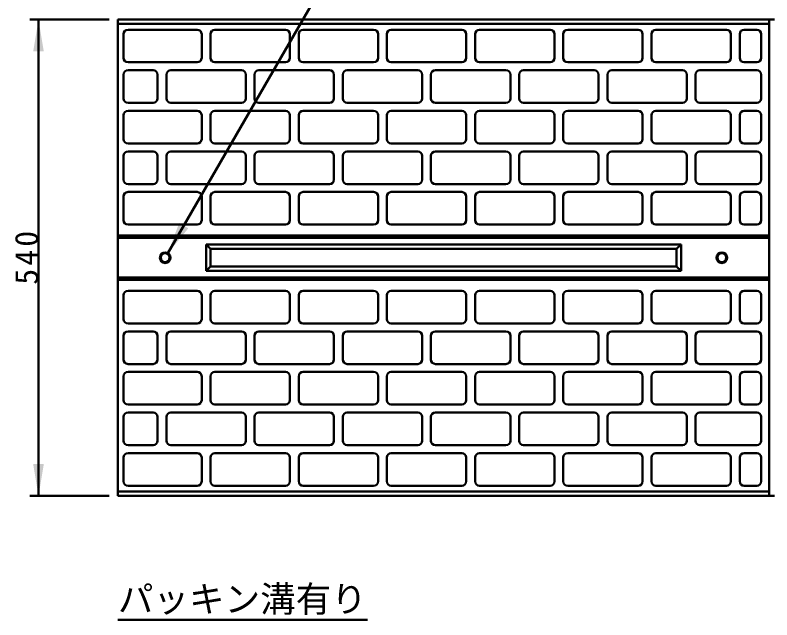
# Model space of a CAD drawing. Units: millimetres, scale not verified. Extents: x -2102 to 2102, y -1485 to 1485.
# Drawn here: x -283 to 575, y 342 to 1028 of the extents above; entities that cross this region are included whole.
import ezdxf
from ezdxf.enums import TextEntityAlignment as Align

# ---------------------------------------------------------------- set-up
doc = ezdxf.new("R2010")
doc.units = ezdxf.units.MM
doc.header["$LTSCALE"] = 5
doc.layers.add('0-0_V-nasSTD', color=7, linetype='Continuous', lineweight=35)
doc.layers.add('0-1_0', color=7, linetype='Continuous', lineweight=50)
doc.styles.add('ＭＳ ゴシック', font='')
doc.styles.get('ＭＳ ゴシック').set_extended_font_data('MS Gothic')

msp = doc.modelspace()

# ---------------------------------------------------------------- linework, layer by layer
at = {"layer": '0-0_V-nasSTD', "lineweight": 50}
for p, q in [((572, 777.887), (-166.5, 777.887)), ((572, 775.387), (-166.5, 775.387)), ((472, 767.887), (-66.5, 767.887)), ((-66.5, 767.887), (-66.5, 737.887)), ((-61.5, 762.887), (-66.5, 767.887)), ((467, 762.887), (472, 767.887)), ((472, 767.887), (472, 737.887)), ((467, 762.887), (-61.5, 762.887)), ((-61.5, 762.887), (-61.5, 742.887)), ((467, 762.887), (467, 742.887)), ((-61.5, 742.887), (-66.5, 737.887)), ((472, 737.887), (-66.5, 737.887)), ((467, 742.887), (-61.5, 742.887)), ((467, 742.887), (472, 737.887)), ((572, 730.387), (-166.5, 730.387)), ((572, 727.887), (-166.5, 727.887))]:
    msp.add_line(p, q, dxfattribs=at)
for centre, radius in [((-112.8, 752.887), 6), ((-112.8, 752.887), 5), ((518.3, 752.887), 6), ((518.3, 752.887), 5)]:
    msp.add_circle(centre, radius, dxfattribs=at)
at = {"layer": '0-0_V-nasSTD'}
for points in [[(-262.5, 986.887), (-256.5, 1022.887), (-250.5, 986.887)], [(-109.8, 758.083), (-96.996, 792.26), (-86.604, 786.26)], [(-262.5, 518.887), (-256.5, 482.887), (-250.5, 518.887)]]:
    msp.add_solid(points, dxfattribs=at)
at = {"layer": '0-1_0'}
for p, q in [((-109.8, 758.083), (65.2, 1061.192)), ((-176.5, 1022.887), (-266.5, 1022.887)), ((-256.5, 482.887), (-256.5, 1022.887)), ((-166.5, 1022.887), (-166.5, 482.887)), ((572, 1022.887), (-166.5, 1022.887)), ((572, 1022.887), (578, 1022.887)), ((572, 1022.887), (572, 482.887)), ((578, 1022.887), (572, 1022.887)), ((-166.5, 1017.887), (572, 1017.887)), ((-160, 979.387), (-160, 1006.387)), ((-155, 1011.387), (-76.5, 1011.387)), ((-71.5, 1006.387), (-71.5, 979.387)), ((-61.5, 979.387), (-61.5, 1006.387)), ((-56.5, 1011.387), (23.5, 1011.387)), ((28.5, 1006.387), (28.5, 979.387)), ((38.5, 979.387), (38.5, 1006.387)), ((43.5, 1011.387), (123.5, 1011.387)), ((128.5, 1006.387), (128.5, 979.387)), ((138.5, 979.387), (138.5, 1006.387)), ((143.5, 1011.387), (223.5, 1011.387)), ((228.5, 1006.387), (228.5, 979.387)), ((238.5, 979.387), (238.5, 1006.387)), ((243.5, 1011.387), (323.5, 1011.387)), ((328.5, 1006.387), (328.5, 979.387)), ((338.5, 979.387), (338.5, 1006.387)), ((343.5, 1011.387), (423.5, 1011.387)), ((428.5, 1006.387), (428.5, 979.387)), ((438.5, 979.387), (438.5, 1006.387)), ((443.5, 1011.387), (523.5, 1011.387)), ((528.5, 1006.387), (528.5, 979.387)), ((538.5, 979.387), (538.5, 1006.387)), ((543.5, 1011.387), (558, 1011.387)), ((563, 1006.387), (563, 979.387)), ((-76.5, 974.387), (-155, 974.387)), ((23.5, 974.387), (-56.5, 974.387)), ((123.5, 974.387), (43.5, 974.387)), ((223.5, 974.387), (143.5, 974.387)), ((323.5, 974.387), (243.5, 974.387)), ((423.5, 974.387), (343.5, 974.387)), ((523.5, 974.387), (443.5, 974.387)), ((558, 974.387), (543.5, 974.387)), ((-155, 965.387), (-126.5, 965.387)), ((-106.5, 965.387), (-26.5, 965.387)), ((-6.5, 965.387), (73.5, 965.387)), ((93.5, 965.387), (173.5, 965.387)), ((193.5, 965.387), (273.5, 965.387)), ((293.5, 965.387), (373.5, 965.387)), ((393.5, 965.387), (473.5, 965.387)), ((493.5, 965.387), (558, 965.387)), ((-160, 933.387), (-160, 960.387)), ((-121.5, 960.387), (-121.5, 933.387)), ((-111.5, 933.387), (-111.5, 960.387)), ((-21.5, 960.387), (-21.5, 933.387)), ((-11.5, 933.387), (-11.5, 960.387)), ((78.5, 960.387), (78.5, 933.387)), ((88.5, 933.387), (88.5, 960.387)), ((178.5, 960.387), (178.5, 933.387)), ((188.5, 933.387), (188.5, 960.387)), ((278.5, 960.387), (278.5, 933.387)), ((288.5, 933.387), (288.5, 960.387)), ((378.5, 960.387), (378.5, 933.387)), ((388.5, 933.387), (388.5, 960.387)), ((478.5, 960.387), (478.5, 933.387)), ((488.5, 933.387), (488.5, 960.387)), ((563, 960.387), (563, 933.387)), ((-126.5, 928.387), (-155, 928.387)), ((-26.5, 928.387), (-106.5, 928.387)), ((73.5, 928.387), (-6.5, 928.387)), ((173.5, 928.387), (93.5, 928.387)), ((273.5, 928.387), (193.5, 928.387)), ((373.5, 928.387), (293.5, 928.387)), ((473.5, 928.387), (393.5, 928.387)), ((558, 928.387), (493.5, 928.387)), ((-155, 919.387), (-76.5, 919.387)), ((-56.5, 919.387), (23.5, 919.387)), ((43.5, 919.387), (123.5, 919.387)), ((143.5, 919.387), (223.5, 919.387)), ((243.5, 919.387), (323.5, 919.387)), ((343.5, 919.387), (423.5, 919.387)), ((443.5, 919.387), (523.5, 919.387)), ((543.5, 919.387), (558, 919.387)), ((-160, 887.387), (-160, 914.387)), ((-71.5, 914.387), (-71.5, 887.387)), ((-61.5, 887.387), (-61.5, 914.387)), ((28.5, 914.387), (28.5, 887.387)), ((38.5, 887.387), (38.5, 914.387)), ((128.5, 914.387), (128.5, 887.387)), ((138.5, 887.387), (138.5, 914.387)), ((228.5, 914.387), (228.5, 887.387)), ((238.5, 887.387), (238.5, 914.387)), ((328.5, 914.387), (328.5, 887.387)), ((338.5, 887.387), (338.5, 914.387)), ((428.5, 914.387), (428.5, 887.387)), ((438.5, 887.387), (438.5, 914.387)), ((528.5, 914.387), (528.5, 887.387)), ((538.5, 887.387), (538.5, 914.387)), ((563, 914.387), (563, 887.387)), ((-76.5, 882.387), (-155, 882.387)), ((23.5, 882.387), (-56.5, 882.387)), ((123.5, 882.387), (43.5, 882.387)), ((223.5, 882.387), (143.5, 882.387)), ((323.5, 882.387), (243.5, 882.387)), ((423.5, 882.387), (343.5, 882.387)), ((523.5, 882.387), (443.5, 882.387)), ((558, 882.387), (543.5, 882.387)), ((-160, 841.387), (-160, 868.387)), ((-155, 873.387), (-126.5, 873.387)), ((-121.5, 868.387), (-121.5, 841.387)), ((-111.5, 841.387), (-111.5, 868.387)), ((-106.5, 873.387), (-26.5, 873.387)), ((-21.5, 868.387), (-21.5, 841.387)), ((-11.5, 841.387), (-11.5, 868.387)), ((-6.5, 873.387), (73.5, 873.387)), ((78.5, 868.387), (78.5, 841.387)), ((88.5, 841.387), (88.5, 868.387)), ((93.5, 873.387), (173.5, 873.387)), ((178.5, 868.387), (178.5, 841.387)), ((188.5, 841.387), (188.5, 868.387)), ((193.5, 873.387), (273.5, 873.387)), ((278.5, 868.387), (278.5, 841.387)), ((288.5, 841.387), (288.5, 868.387)), ((293.5, 873.387), (373.5, 873.387)), ((378.5, 868.387), (378.5, 841.387)), ((388.5, 841.387), (388.5, 868.387)), ((393.5, 873.387), (473.5, 873.387)), ((478.5, 868.387), (478.5, 841.387)), ((488.5, 841.387), (488.5, 868.387)), ((493.5, 873.387), (558, 873.387)), ((563, 868.387), (563, 841.387)), ((-126.5, 836.387), (-155, 836.387)), ((-26.5, 836.387), (-106.5, 836.387)), ((73.5, 836.387), (-6.5, 836.387)), ((173.5, 836.387), (93.5, 836.387)), ((273.5, 836.387), (193.5, 836.387)), ((373.5, 836.387), (293.5, 836.387)), ((473.5, 836.387), (393.5, 836.387)), ((558, 836.387), (493.5, 836.387)), ((-76.5, 827.387), (-155, 827.387)), ((23.5, 827.387), (-56.5, 827.387)), ((123.5, 827.387), (43.5, 827.387)), ((223.5, 827.387), (143.5, 827.387)), ((323.5, 827.387), (243.5, 827.387)), ((423.5, 827.387), (343.5, 827.387)), ((523.5, 827.387), (443.5, 827.387)), ((558, 827.387), (543.5, 827.387)), ((-160, 822.387), (-160, 795.387)), ((-71.5, 795.387), (-71.5, 822.387)), ((-61.5, 822.387), (-61.5, 795.387)), ((28.5, 795.387), (28.5, 822.387)), ((38.5, 822.387), (38.5, 795.387)), ((128.5, 795.387), (128.5, 822.387)), ((138.5, 822.387), (138.5, 795.387)), ((228.5, 795.387), (228.5, 822.387)), ((238.5, 822.387), (238.5, 795.387)), ((328.5, 795.387), (328.5, 822.387)), ((338.5, 822.387), (338.5, 795.387)), ((428.5, 795.387), (428.5, 822.387)), ((438.5, 822.387), (438.5, 795.387)), ((528.5, 795.387), (528.5, 822.387)), ((538.5, 822.387), (538.5, 795.387)), ((563, 795.387), (563, 822.387)), ((-155, 790.387), (-76.5, 790.387)), ((-56.5, 790.387), (23.5, 790.387)), ((43.5, 790.387), (123.5, 790.387)), ((143.5, 790.387), (223.5, 790.387)), ((243.5, 790.387), (323.5, 790.387)), ((343.5, 790.387), (423.5, 790.387)), ((443.5, 790.387), (523.5, 790.387)), ((543.5, 790.387), (558, 790.387)), ((-155, 715.387), (-76.5, 715.387)), ((-56.5, 715.387), (23.5, 715.387)), ((43.5, 715.387), (123.5, 715.387)), ((143.5, 715.387), (223.5, 715.387)), ((243.5, 715.387), (323.5, 715.387)), ((343.5, 715.387), (423.5, 715.387)), ((443.5, 715.387), (523.5, 715.387)), ((543.5, 715.387), (558, 715.387)), ((-160, 683.387), (-160, 710.387)), ((-71.5, 710.387), (-71.5, 683.387)), ((-61.5, 683.387), (-61.5, 710.387)), ((28.5, 710.387), (28.5, 683.387)), ((38.5, 683.387), (38.5, 710.387)), ((128.5, 710.387), (128.5, 683.387)), ((138.5, 683.387), (138.5, 710.387)), ((228.5, 710.387), (228.5, 683.387)), ((238.5, 683.387), (238.5, 710.387)), ((328.5, 710.387), (328.5, 683.387)), ((338.5, 683.387), (338.5, 710.387)), ((428.5, 710.387), (428.5, 683.387)), ((438.5, 683.387), (438.5, 710.387)), ((528.5, 710.387), (528.5, 683.387)), ((538.5, 683.387), (538.5, 710.387)), ((563, 710.387), (563, 683.387)), ((-76.5, 678.387), (-155, 678.387)), ((23.5, 678.387), (-56.5, 678.387)), ((123.5, 678.387), (43.5, 678.387)), ((223.5, 678.387), (143.5, 678.387)), ((323.5, 678.387), (243.5, 678.387)), ((423.5, 678.387), (343.5, 678.387)), ((523.5, 678.387), (443.5, 678.387)), ((558, 678.387), (543.5, 678.387)), ((-126.5, 669.387), (-155, 669.387)), ((-26.5, 669.387), (-106.5, 669.387)), ((73.5, 669.387), (-6.5, 669.387)), ((173.5, 669.387), (93.5, 669.387)), ((273.5, 669.387), (193.5, 669.387)), ((373.5, 669.387), (293.5, 669.387)), ((473.5, 669.387), (393.5, 669.387)), ((558, 669.387), (493.5, 669.387)), ((-160, 664.387), (-160, 637.387)), ((-121.5, 637.387), (-121.5, 664.387)), ((-111.5, 664.387), (-111.5, 637.387)), ((-21.5, 637.387), (-21.5, 664.387)), ((-11.5, 664.387), (-11.5, 637.387)), ((78.5, 637.387), (78.5, 664.387)), ((88.5, 664.387), (88.5, 637.387)), ((178.5, 637.387), (178.5, 664.387)), ((188.5, 664.387), (188.5, 637.387)), ((278.5, 637.387), (278.5, 664.387)), ((288.5, 664.387), (288.5, 637.387)), ((378.5, 637.387), (378.5, 664.387)), ((388.5, 664.387), (388.5, 637.387)), ((478.5, 637.387), (478.5, 664.387)), ((488.5, 664.387), (488.5, 637.387)), ((563, 637.387), (563, 664.387)), ((-155, 632.387), (-126.5, 632.387)), ((-106.5, 632.387), (-26.5, 632.387)), ((-6.5, 632.387), (73.5, 632.387)), ((93.5, 632.387), (173.5, 632.387)), ((193.5, 632.387), (273.5, 632.387)), ((293.5, 632.387), (373.5, 632.387)), ((393.5, 632.387), (473.5, 632.387)), ((493.5, 632.387), (558, 632.387)), ((-160, 618.387), (-160, 591.387)), ((-76.5, 623.387), (-155, 623.387)), ((-71.5, 591.387), (-71.5, 618.387)), ((-61.5, 618.387), (-61.5, 591.387)), ((23.5, 623.387), (-56.5, 623.387)), ((28.5, 591.387), (28.5, 618.387)), ((38.5, 618.387), (38.5, 591.387)), ((123.5, 623.387), (43.5, 623.387)), ((128.5, 591.387), (128.5, 618.387)), ((138.5, 618.387), (138.5, 591.387)), ((223.5, 623.387), (143.5, 623.387)), ((228.5, 591.387), (228.5, 618.387)), ((238.5, 618.387), (238.5, 591.387)), ((323.5, 623.387), (243.5, 623.387)), ((328.5, 591.387), (328.5, 618.387)), ((338.5, 618.387), (338.5, 591.387)), ((423.5, 623.387), (343.5, 623.387)), ((428.5, 591.387), (428.5, 618.387)), ((438.5, 618.387), (438.5, 591.387)), ((523.5, 623.387), (443.5, 623.387)), ((528.5, 591.387), (528.5, 618.387)), ((538.5, 618.387), (538.5, 591.387)), ((558, 623.387), (543.5, 623.387)), ((563, 591.387), (563, 618.387)), ((-155, 586.387), (-76.5, 586.387)), ((-56.5, 586.387), (23.5, 586.387)), ((43.5, 586.387), (123.5, 586.387)), ((143.5, 586.387), (223.5, 586.387)), ((243.5, 586.387), (323.5, 586.387)), ((343.5, 586.387), (423.5, 586.387)), ((443.5, 586.387), (523.5, 586.387)), ((543.5, 586.387), (558, 586.387)), ((-126.5, 577.387), (-155, 577.387)), ((-26.5, 577.387), (-106.5, 577.387)), ((73.5, 577.387), (-6.5, 577.387)), ((173.5, 577.387), (93.5, 577.387)), ((273.5, 577.387), (193.5, 577.387)), ((373.5, 577.387), (293.5, 577.387)), ((473.5, 577.387), (393.5, 577.387)), ((558, 577.387), (493.5, 577.387)), ((-160, 572.387), (-160, 545.387)), ((-121.5, 545.387), (-121.5, 572.387)), ((-111.5, 572.387), (-111.5, 545.387)), ((-21.5, 545.387), (-21.5, 572.387)), ((-11.5, 572.387), (-11.5, 545.387)), ((78.5, 545.387), (78.5, 572.387)), ((88.5, 572.387), (88.5, 545.387)), ((178.5, 545.387), (178.5, 572.387)), ((188.5, 572.387), (188.5, 545.387)), ((278.5, 545.387), (278.5, 572.387)), ((288.5, 572.387), (288.5, 545.387)), ((378.5, 545.387), (378.5, 572.387)), ((388.5, 572.387), (388.5, 545.387)), ((478.5, 545.387), (478.5, 572.387)), ((488.5, 572.387), (488.5, 545.387)), ((563, 545.387), (563, 572.387)), ((-155, 540.387), (-126.5, 540.387)), ((-106.5, 540.387), (-26.5, 540.387)), ((-6.5, 540.387), (73.5, 540.387)), ((93.5, 540.387), (173.5, 540.387)), ((193.5, 540.387), (273.5, 540.387)), ((293.5, 540.387), (373.5, 540.387)), ((393.5, 540.387), (473.5, 540.387)), ((493.5, 540.387), (558, 540.387)), ((-160, 526.387), (-160, 499.387)), ((-76.5, 531.387), (-155, 531.387)), ((-71.5, 499.387), (-71.5, 526.387)), ((-61.5, 526.387), (-61.5, 499.387)), ((23.5, 531.387), (-56.5, 531.387)), ((28.5, 499.387), (28.5, 526.387)), ((38.5, 526.387), (38.5, 499.387)), ((123.5, 531.387), (43.5, 531.387)), ((128.5, 499.387), (128.5, 526.387)), ((138.5, 526.387), (138.5, 499.387)), ((223.5, 531.387), (143.5, 531.387)), ((228.5, 499.387), (228.5, 526.387)), ((238.5, 526.387), (238.5, 499.387)), ((323.5, 531.387), (243.5, 531.387)), ((328.5, 499.387), (328.5, 526.387)), ((338.5, 526.387), (338.5, 499.387)), ((423.5, 531.387), (343.5, 531.387)), ((428.5, 499.387), (428.5, 526.387)), ((438.5, 526.387), (438.5, 499.387)), ((523.5, 531.387), (443.5, 531.387)), ((528.5, 499.387), (528.5, 526.387)), ((538.5, 526.387), (538.5, 499.387)), ((558, 531.387), (543.5, 531.387)), ((563, 499.387), (563, 526.387)), ((-155, 494.387), (-76.5, 494.387)), ((-56.5, 494.387), (23.5, 494.387)), ((43.5, 494.387), (123.5, 494.387)), ((143.5, 494.387), (223.5, 494.387)), ((243.5, 494.387), (323.5, 494.387)), ((343.5, 494.387), (423.5, 494.387)), ((443.5, 494.387), (523.5, 494.387)), ((543.5, 494.387), (558, 494.387)), ((-176.5, 482.887), (-266.5, 482.887)), ((-166.5, 487.887), (572, 487.887)), ((-166.5, 482.887), (572, 482.887)), ((572, 482.887), (578, 482.887)), ((572, 482.887), (578, 482.887)), ((-166.5, 342.327), (116.708, 342.327))]:
    msp.add_line(p, q, dxfattribs=at)
for centre, start, end in [((-155, 1006.387), 90, 180), ((-76.5, 1006.387), 0, 90), ((-56.5, 1006.387), 90, 180), ((23.5, 1006.387), 0, 90), ((43.5, 1006.387), 90, 180), ((123.5, 1006.387), 0, 90), ((143.5, 1006.387), 90, 180), ((223.5, 1006.387), 0, 90), ((243.5, 1006.387), 90, 180), ((323.5, 1006.387), 0, 90), ((343.5, 1006.387), 90, 180), ((423.5, 1006.387), 0, 90), ((443.5, 1006.387), 90, 180), ((523.5, 1006.387), 0, 90), ((543.5, 1006.387), 90, 180), ((558, 1006.387), 0, 90), ((-155, 979.387), 180, 270), ((-76.5, 979.387), 270, 0), ((-56.5, 979.387), 180, 270), ((23.5, 979.387), 270, 0), ((43.5, 979.387), 180, 270), ((123.5, 979.387), 270, 0), ((143.5, 979.387), 180, 270), ((223.5, 979.387), 270, 0), ((243.5, 979.387), 180, 270), ((323.5, 979.387), 270, 0), ((343.5, 979.387), 180, 270), ((423.5, 979.387), 270, 0), ((443.5, 979.387), 180, 270), ((523.5, 979.387), 270, 0), ((543.5, 979.387), 180, 270), ((558, 979.387), 270, 0), ((-155, 960.387), 90, 180), ((-126.5, 960.387), 0, 90), ((-106.5, 960.387), 90, 180), ((-26.5, 960.387), 0, 90), ((-6.5, 960.387), 90, 180), ((73.5, 960.387), 0, 90), ((93.5, 960.387), 90, 180), ((173.5, 960.387), 0, 90), ((193.5, 960.387), 90, 180), ((273.5, 960.387), 0, 90), ((293.5, 960.387), 90, 180), ((373.5, 960.387), 0, 90), ((393.5, 960.387), 90, 180), ((473.5, 960.387), 0, 90), ((493.5, 960.387), 90, 180), ((558, 960.387), 0, 90), ((-155, 933.387), 180, 270), ((-126.5, 933.387), 270, 0), ((-106.5, 933.387), 180, 270), ((-26.5, 933.387), 270, 0), ((-6.5, 933.387), 180, 270), ((73.5, 933.387), 270, 0), ((93.5, 933.387), 180, 270), ((173.5, 933.387), 270, 0), ((193.5, 933.387), 180, 270), ((273.5, 933.387), 270, 0), ((293.5, 933.387), 180, 270), ((373.5, 933.387), 270, 0), ((393.5, 933.387), 180, 270), ((473.5, 933.387), 270, 0), ((493.5, 933.387), 180, 270), ((558, 933.387), 270, 0), ((-155, 914.387), 90, 180), ((-76.5, 914.387), 0, 90), ((-56.5, 914.387), 90, 180), ((23.5, 914.387), 0, 90), ((43.5, 914.387), 90, 180), ((123.5, 914.387), 0, 90), ((143.5, 914.387), 90, 180), ((223.5, 914.387), 0, 90), ((243.5, 914.387), 90, 180), ((323.5, 914.387), 0, 90), ((343.5, 914.387), 90, 180), ((423.5, 914.387), 0, 90), ((443.5, 914.387), 90, 180), ((523.5, 914.387), 0, 90), ((543.5, 914.387), 90, 180), ((558, 914.387), 0, 90), ((-155, 887.387), 180, 270), ((-76.5, 887.387), 270, 0), ((-56.5, 887.387), 180, 270), ((23.5, 887.387), 270, 0), ((43.5, 887.387), 180, 270), ((123.5, 887.387), 270, 0), ((143.5, 887.387), 180, 270), ((223.5, 887.387), 270, 0), ((243.5, 887.387), 180, 270), ((323.5, 887.387), 270, 0), ((343.5, 887.387), 180, 270), ((423.5, 887.387), 270, 0), ((443.5, 887.387), 180, 270), ((523.5, 887.387), 270, 0), ((543.5, 887.387), 180, 270), ((558, 887.387), 270, 0), ((-155, 868.387), 90, 180), ((-126.5, 868.387), 0, 90), ((-106.5, 868.387), 90, 180), ((-26.5, 868.387), 0, 90), ((-6.5, 868.387), 90, 180), ((73.5, 868.387), 0, 90), ((93.5, 868.387), 90, 180), ((173.5, 868.387), 0, 90), ((193.5, 868.387), 90, 180), ((273.5, 868.387), 0, 90), ((293.5, 868.387), 90, 180), ((373.5, 868.387), 0, 90), ((393.5, 868.387), 90, 180), ((473.5, 868.387), 0, 90), ((493.5, 868.387), 90, 180), ((558, 868.387), 0, 90), ((-155, 841.387), 180, 270), ((-126.5, 841.387), 270, 0), ((-106.5, 841.387), 180, 270), ((-26.5, 841.387), 270, 0), ((-6.5, 841.387), 180, 270), ((73.5, 841.387), 270, 0), ((93.5, 841.387), 180, 270), ((173.5, 841.387), 270, 0), ((193.5, 841.387), 180, 270), ((273.5, 841.387), 270, 0), ((293.5, 841.387), 180, 270), ((373.5, 841.387), 270, 0), ((393.5, 841.387), 180, 270), ((473.5, 841.387), 270, 0), ((493.5, 841.387), 180, 270), ((558, 841.387), 270, 0), ((-155, 822.387), 90, 180), ((-76.5, 822.387), 0, 90), ((-56.5, 822.387), 90, 180), ((23.5, 822.387), 0, 90), ((43.5, 822.387), 90, 180), ((123.5, 822.387), 0, 90), ((143.5, 822.387), 90, 180), ((223.5, 822.387), 0, 90), ((243.5, 822.387), 90, 180), ((323.5, 822.387), 0, 90), ((343.5, 822.387), 90, 180), ((423.5, 822.387), 0, 90), ((443.5, 822.387), 90, 180), ((523.5, 822.387), 0, 90), ((543.5, 822.387), 90, 180), ((558, 822.387), 0, 90), ((-155, 795.387), 180, 270), ((-76.5, 795.387), 270, 0), ((-56.5, 795.387), 180, 270), ((23.5, 795.387), 270, 0), ((43.5, 795.387), 180, 270), ((123.5, 795.387), 270, 0), ((143.5, 795.387), 180, 270), ((223.5, 795.387), 270, 0), ((243.5, 795.387), 180, 270), ((323.5, 795.387), 270, 0), ((343.5, 795.387), 180, 270), ((423.5, 795.387), 270, 0), ((443.5, 795.387), 180, 270), ((523.5, 795.387), 270, 0), ((543.5, 795.387), 180, 270), ((558, 795.387), 270, 0), ((-155, 710.387), 90, 180), ((-76.5, 710.387), 0, 90), ((-56.5, 710.387), 90, 180), ((23.5, 710.387), 0, 90), ((43.5, 710.387), 90, 180), ((123.5, 710.387), 0, 90), ((143.5, 710.387), 90, 180), ((223.5, 710.387), 0, 90), ((243.5, 710.387), 90, 180), ((323.5, 710.387), 0, 90), ((343.5, 710.387), 90, 180), ((423.5, 710.387), 0, 90), ((443.5, 710.387), 90, 180), ((523.5, 710.387), 0, 90), ((543.5, 710.387), 90, 180), ((558, 710.387), 0, 90), ((-155, 683.387), 180, 270), ((-76.5, 683.387), 270, 0), ((-56.5, 683.387), 180, 270), ((23.5, 683.387), 270, 0), ((43.5, 683.387), 180, 270), ((123.5, 683.387), 270, 0), ((143.5, 683.387), 180, 270), ((223.5, 683.387), 270, 0), ((243.5, 683.387), 180, 270), ((323.5, 683.387), 270, 0), ((343.5, 683.387), 180, 270), ((423.5, 683.387), 270, 0), ((443.5, 683.387), 180, 270), ((523.5, 683.387), 270, 0), ((543.5, 683.387), 180, 270), ((558, 683.387), 270, 0), ((-155, 664.387), 90, 180), ((-126.5, 664.387), 0, 90), ((-106.5, 664.387), 90, 180), ((-26.5, 664.387), 0, 90), ((-6.5, 664.387), 90, 180), ((73.5, 664.387), 0, 90), ((93.5, 664.387), 90, 180), ((173.5, 664.387), 0, 90), ((193.5, 664.387), 90, 180), ((273.5, 664.387), 0, 90), ((293.5, 664.387), 90, 180), ((373.5, 664.387), 0, 90), ((393.5, 664.387), 90, 180), ((473.5, 664.387), 0, 90), ((493.5, 664.387), 90, 180), ((558, 664.387), 0, 90), ((-155, 637.387), 180, 270), ((-126.5, 637.387), 270, 0), ((-106.5, 637.387), 180, 270), ((-26.5, 637.387), 270, 0), ((-6.5, 637.387), 180, 270), ((73.5, 637.387), 270, 0), ((93.5, 637.387), 180, 270), ((173.5, 637.387), 270, 0), ((193.5, 637.387), 180, 270), ((273.5, 637.387), 270, 0), ((293.5, 637.387), 180, 270), ((373.5, 637.387), 270, 0), ((393.5, 637.387), 180, 270), ((473.5, 637.387), 270, 0), ((493.5, 637.387), 180, 270), ((558, 637.387), 270, 0), ((-155, 618.387), 90, 180), ((-76.5, 618.387), 0, 90), ((-56.5, 618.387), 90, 180), ((23.5, 618.387), 0, 90), ((43.5, 618.387), 90, 180), ((123.5, 618.387), 0, 90), ((143.5, 618.387), 90, 180), ((223.5, 618.387), 0, 90), ((243.5, 618.387), 90, 180), ((323.5, 618.387), 0, 90), ((343.5, 618.387), 90, 180), ((423.5, 618.387), 0, 90), ((443.5, 618.387), 90, 180), ((523.5, 618.387), 0, 90), ((543.5, 618.387), 90, 180), ((558, 618.387), 0, 90), ((-155, 591.387), 180, 270), ((-76.5, 591.387), 270, 0), ((-56.5, 591.387), 180, 270), ((23.5, 591.387), 270, 0), ((43.5, 591.387), 180, 270), ((123.5, 591.387), 270, 0), ((143.5, 591.387), 180, 270), ((223.5, 591.387), 270, 0), ((243.5, 591.387), 180, 270), ((323.5, 591.387), 270, 0), ((343.5, 591.387), 180, 270), ((423.5, 591.387), 270, 0), ((443.5, 591.387), 180, 270), ((523.5, 591.387), 270, 0), ((543.5, 591.387), 180, 270), ((558, 591.387), 270, 0), ((-155, 572.387), 90, 180), ((-126.5, 572.387), 0, 90), ((-106.5, 572.387), 90, 180), ((-26.5, 572.387), 0, 90), ((-6.5, 572.387), 90, 180), ((73.5, 572.387), 0, 90), ((93.5, 572.387), 90, 180), ((173.5, 572.387), 0, 90), ((193.5, 572.387), 90, 180), ((273.5, 572.387), 0, 90), ((293.5, 572.387), 90, 180), ((373.5, 572.387), 0, 90), ((393.5, 572.387), 90, 180), ((473.5, 572.387), 0, 90), ((493.5, 572.387), 90, 180), ((558, 572.387), 0, 90), ((-155, 545.387), 180, 270), ((-126.5, 545.387), 270, 0), ((-106.5, 545.387), 180, 270), ((-26.5, 545.387), 270, 0), ((-6.5, 545.387), 180, 270), ((73.5, 545.387), 270, 0), ((93.5, 545.387), 180, 270), ((173.5, 545.387), 270, 0), ((193.5, 545.387), 180, 270), ((273.5, 545.387), 270, 0), ((293.5, 545.387), 180, 270), ((373.5, 545.387), 270, 0), ((393.5, 545.387), 180, 270), ((473.5, 545.387), 270, 0), ((493.5, 545.387), 180, 270), ((558, 545.387), 270, 0), ((-155, 526.387), 90, 180), ((-76.5, 526.387), 0, 90), ((-56.5, 526.387), 90, 180), ((23.5, 526.387), 0, 90), ((43.5, 526.387), 90, 180), ((123.5, 526.387), 0, 90), ((143.5, 526.387), 90, 180), ((223.5, 526.387), 0, 90), ((243.5, 526.387), 90, 180), ((323.5, 526.387), 0, 90), ((343.5, 526.387), 90, 180), ((423.5, 526.387), 0, 90), ((443.5, 526.387), 90, 180), ((523.5, 526.387), 0, 90), ((543.5, 526.387), 90, 180), ((558, 526.387), 0, 90), ((-155, 499.387), 180, 270), ((-76.5, 499.387), 270, 0), ((-56.5, 499.387), 180, 270), ((23.5, 499.387), 270, 0), ((43.5, 499.387), 180, 270), ((123.5, 499.387), 270, 0), ((143.5, 499.387), 180, 270), ((223.5, 499.387), 270, 0), ((243.5, 499.387), 180, 270), ((323.5, 499.387), 270, 0), ((343.5, 499.387), 180, 270), ((423.5, 499.387), 270, 0), ((443.5, 499.387), 180, 270), ((523.5, 499.387), 270, 0), ((543.5, 499.387), 180, 270), ((558, 499.387), 270, 0)]:
    msp.add_arc(centre, 5, start, end, dxfattribs=at)

# ---------------------------------------------------------------- texts
at = {"layer": '0-0_V-nasSTD', "style": 'ＭＳ ゴシック'}
msp.add_text('パッキン溝有り', height=29.56, dxfattribs=at).set_placement((-166.5, 342.327), align=Align.BOTTOM_LEFT)
at = {"layer": '0-0_V-nasSTD', "insert": (-256.5, 722.287), "char_height": 26.39, "attachment_point": 7, "rotation": 90, "style": 'ＭＳ ゴシック'}
msp.add_mtext('\\T1.2;540', dxfattribs=at)

doc.saveas('drawing.dxf')
